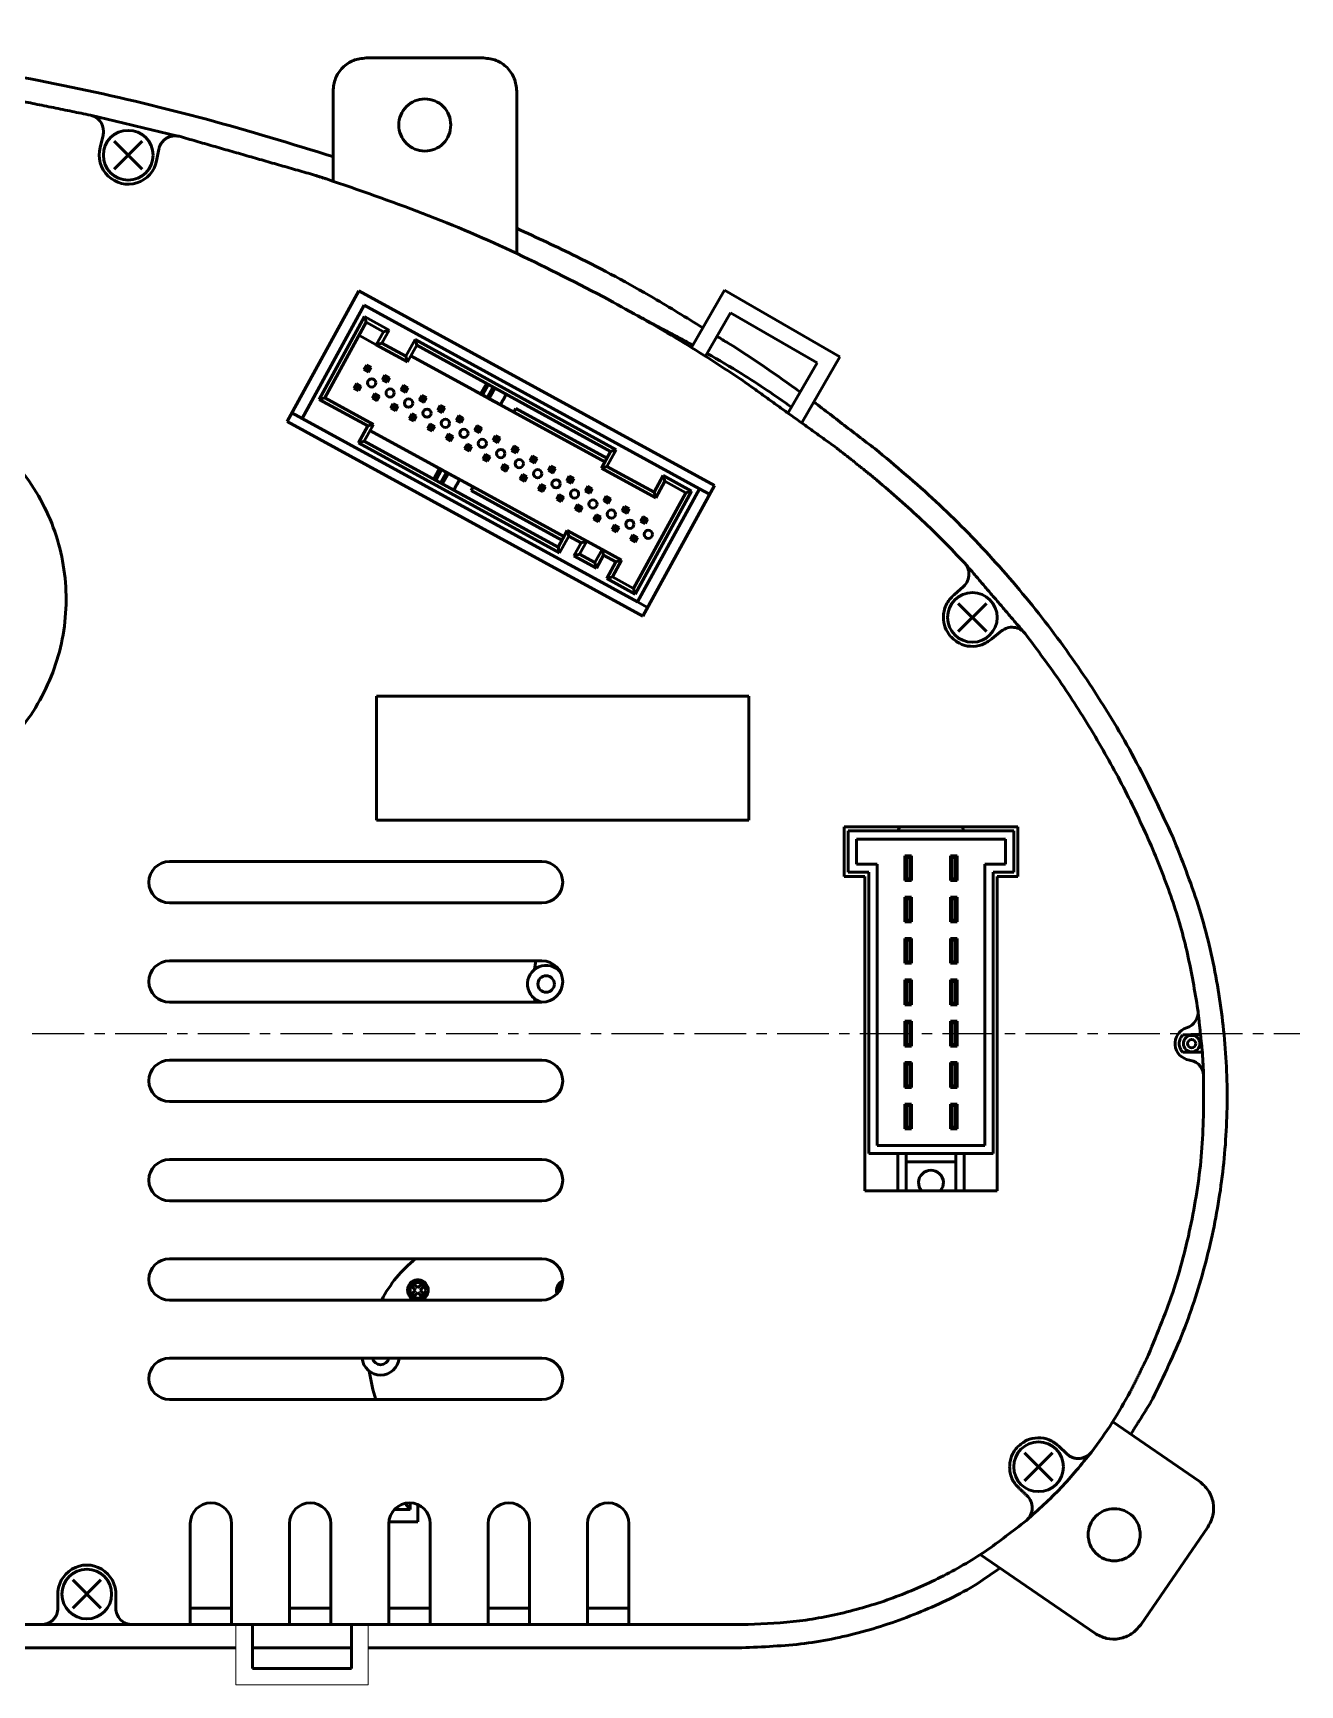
# Model space of a CAD drawing. Extents: x -188 to 653, y 38 to 632.
# Drawn here: x 106.9 to 260, y 174.5 to 374.1 of the extents above; entities that cross this region are included whole.
import ezdxf

# ---------------------------------------------------------------- set-up
doc = ezdxf.new("R2010")
doc.units = 0
doc.header["$LTSCALE"] = 5
doc.linetypes.add('CENTER', pattern=[2, 1.25, -0.25, 0.25, -0.25])
doc.layers.get('0').update_dxf_attribs({"linetype": 'CONTINUOUS'})
doc.layers.add('1轮廓实线层', color=7, linetype='CONTINUOUS')
doc.layers.add('3中心线层', color=1, linetype='CENTER')

msp = doc.modelspace()

# ---------------------------------------------------------------- linework, layer by layer
at = {"color": 7, "linetype": 'Continuous', "lineweight": 15}
for p, q in [((131.441, 181.808), (131.441, 174.52)), ((147.441, 174.52), (147.441, 181.808)), ((131.441, 174.52), (147.441, 174.52))]:
    msp.add_line(p, q, dxfattribs=at)
at = {"layer": '1轮廓实线层', "lineweight": 50}
for p, q in [((161.39, 371.127), (147.19, 371.127)), ((143.19, 356.248), (143.19, 367.127)), ((165.39, 347.5), (165.39, 367.127)), ((115.07, 360.322), (115.41, 361.815)), ((116.743, 357.679), (120.137, 361.074)), ((116.743, 361.074), (120.137, 357.679)), ((122.144, 360.101), (121.876, 358.712)), ((146.292, 342.985), (137.647, 327.197)), ((189.271, 319.452), (146.292, 342.985)), ((190.486, 343.077), (186.487, 336.15)), ((204.43, 335.027), (190.486, 343.077)), ((146.944, 341.26), (139.451, 327.577)), ((141.506, 329.873), (146.981, 339.872)), ((187.467, 319.072), (146.944, 341.26)), ((146.981, 339.872), (149.964, 338.239)), ((146.981, 339.872), (147.18, 339.193)), ((191.219, 340.345), (188.185, 335.091)), ((201.697, 334.295), (191.219, 340.345)), ((147.18, 339.193), (142.185, 330.071)), ((148.42, 336.462), (146.315, 337.614)), ((149.285, 338.04), (147.18, 339.193)), ((148.42, 336.462), (149.285, 338.04)), ((149.964, 338.239), (149.099, 336.66)), ((149.964, 338.239), (149.285, 338.04)), ((149.099, 336.66), (148.42, 336.462)), ((152.192, 334.396), (148.42, 336.462)), ((149.099, 336.66), (151.994, 335.075)), ((151.994, 335.075), (153.098, 337.092)), ((153.297, 336.414), (152.192, 334.396)), ((153.098, 337.092), (177.394, 323.789)), ((153.098, 337.092), (153.297, 336.414)), ((176.716, 323.59), (153.297, 336.414)), ((146.932, 333.463), (147.235, 334.015)), ((146.932, 333.463), (147.156, 333.528)), ((147.485, 333.16), (146.932, 333.463)), ((147.3, 333.791), (147.156, 333.528)), ((147.156, 333.528), (147.419, 333.384)), ((147.3, 333.791), (147.235, 334.015)), ((147.235, 334.015), (147.787, 333.713)), ((147.563, 333.647), (147.3, 333.791)), ((147.419, 333.384), (147.563, 333.647)), ((147.485, 333.16), (147.419, 333.384)), ((147.787, 333.713), (147.485, 333.16)), ((147.563, 333.647), (147.787, 333.713)), ((151.994, 335.075), (152.192, 334.396)), ((152.6, 335.142), (161.018, 330.533)), ((198.245, 328.315), (201.697, 334.295)), ((199.873, 327.135), (204.43, 335.027)), ((145.712, 331.235), (146.015, 331.787)), ((146.08, 331.564), (145.936, 331.3)), ((146.08, 331.564), (146.015, 331.787)), ((146.015, 331.787), (146.568, 331.485)), ((146.344, 331.419), (146.08, 331.564)), ((146.199, 331.156), (146.344, 331.419)), ((146.568, 331.485), (146.265, 330.932)), ((146.344, 331.419), (146.568, 331.485)), ((149.16, 332.243), (149.463, 332.795)), ((149.16, 332.243), (149.384, 332.308)), ((149.713, 331.94), (149.16, 332.243)), ((149.528, 332.572), (149.384, 332.308)), ((149.384, 332.308), (149.647, 332.164)), ((149.528, 332.572), (149.463, 332.795)), ((149.463, 332.795), (150.015, 332.493)), ((149.791, 332.427), (149.528, 332.572)), ((149.647, 332.164), (149.791, 332.427)), ((149.713, 331.94), (149.647, 332.164)), ((150.015, 332.493), (149.713, 331.94)), ((149.791, 332.427), (150.015, 332.493)), ((151.388, 331.023), (151.691, 331.576)), ((151.756, 331.352), (151.691, 331.576)), ((151.691, 331.576), (152.243, 331.273)), ((161.018, 330.533), (161.715, 331.804)), ((161.238, 330.412), (161.935, 331.684)), ((142.185, 330.071), (141.506, 329.873)), ((147.383, 326.655), (141.506, 329.873)), ((142.185, 330.071), (148.062, 326.853)), ((145.712, 331.235), (145.936, 331.3)), ((146.265, 330.932), (145.712, 331.235)), ((145.936, 331.3), (146.199, 331.156)), ((146.265, 330.932), (146.199, 331.156)), ((147.94, 330.015), (148.243, 330.568)), ((147.94, 330.015), (148.164, 330.08)), ((148.493, 329.712), (147.94, 330.015)), ((148.308, 330.344), (148.164, 330.08)), ((148.164, 330.08), (148.427, 329.936)), ((148.308, 330.344), (148.243, 330.568)), ((148.243, 330.568), (148.795, 330.265)), ((148.571, 330.2), (148.308, 330.344)), ((148.427, 329.936), (148.571, 330.2)), ((148.493, 329.712), (148.427, 329.936)), ((148.795, 330.265), (148.493, 329.712)), ((148.571, 330.2), (148.795, 330.265)), ((151.388, 331.023), (151.612, 331.088)), ((151.941, 330.72), (151.388, 331.023)), ((151.756, 331.352), (151.612, 331.088)), ((151.612, 331.088), (151.875, 330.944)), ((152.019, 331.208), (151.756, 331.352)), ((151.875, 330.944), (152.019, 331.208)), ((151.941, 330.72), (151.875, 330.944)), ((152.243, 331.273), (151.941, 330.72)), ((152.019, 331.208), (152.243, 331.273)), ((153.616, 329.803), (153.919, 330.356)), ((153.616, 329.803), (153.84, 329.869)), ((154.169, 329.501), (153.616, 329.803)), ((153.984, 330.132), (153.84, 329.869)), ((153.84, 329.869), (154.103, 329.724)), ((153.984, 330.132), (153.919, 330.356)), ((153.919, 330.356), (154.471, 330.053)), ((154.247, 329.988), (153.984, 330.132)), ((154.103, 329.724), (154.247, 329.988)), ((154.169, 329.501), (154.103, 329.724)), ((154.471, 330.053), (154.169, 329.501)), ((154.247, 329.988), (154.471, 330.053)), ((160.319, 330.916), (163.301, 329.283)), ((165.055, 328.322), (160.319, 330.916)), ((161.018, 330.533), (161.238, 330.412)), ((161.238, 330.412), (161.843, 330.081)), ((161.843, 330.081), (162.539, 331.353)), ((161.843, 330.081), (162.073, 329.955)), ((162.073, 329.955), (162.77, 331.227)), ((162.073, 329.955), (163.422, 329.216)), ((138.223, 328.25), (139.451, 327.577)), ((139.451, 327.577), (179.974, 305.389)), ((150.168, 328.795), (150.471, 329.348)), ((150.168, 328.795), (150.392, 328.861)), ((150.721, 328.493), (150.168, 328.795)), ((150.536, 329.124), (150.392, 328.861)), ((150.392, 328.861), (150.655, 328.717)), ((150.536, 329.124), (150.471, 329.348)), ((150.471, 329.348), (151.023, 329.045)), ((150.799, 328.98), (150.536, 329.124)), ((150.655, 328.717), (150.799, 328.98)), ((150.721, 328.493), (150.655, 328.717)), ((151.023, 329.045), (150.721, 328.493)), ((150.799, 328.98), (151.023, 329.045)), ((152.396, 327.575), (152.699, 328.128)), ((152.396, 327.575), (152.62, 327.641)), ((152.949, 327.273), (152.396, 327.575)), ((152.764, 327.904), (152.62, 327.641)), ((152.62, 327.641), (152.883, 327.497)), ((152.764, 327.904), (152.699, 328.128)), ((152.699, 328.128), (153.251, 327.825)), ((153.027, 327.76), (152.764, 327.904)), ((152.883, 327.497), (153.027, 327.76)), ((152.949, 327.273), (152.883, 327.497)), ((153.251, 327.825), (152.949, 327.273)), ((153.027, 327.76), (153.251, 327.825)), ((155.844, 328.583), (156.146, 329.136)), ((155.844, 328.583), (156.068, 328.649)), ((156.396, 328.281), (155.844, 328.583)), ((156.212, 328.912), (156.068, 328.649)), ((156.068, 328.649), (156.331, 328.505)), ((156.212, 328.912), (156.146, 329.136)), ((156.146, 329.136), (156.699, 328.833)), ((156.475, 328.768), (156.212, 328.912)), ((156.331, 328.505), (156.475, 328.768)), ((156.396, 328.281), (156.331, 328.505)), ((156.699, 328.833), (156.396, 328.281)), ((156.475, 328.768), (156.699, 328.833)), ((158.072, 327.363), (158.374, 327.916)), ((158.072, 327.363), (158.296, 327.429)), ((158.44, 327.692), (158.296, 327.429)), ((158.296, 327.429), (158.559, 327.285)), ((158.44, 327.692), (158.374, 327.916)), ((158.374, 327.916), (158.927, 327.613)), ((158.703, 327.548), (158.44, 327.692)), ((158.559, 327.285), (158.703, 327.548)), ((158.927, 327.613), (158.624, 327.061)), ((158.703, 327.548), (158.927, 327.613)), ((165.055, 328.322), (165.295, 328.761)), ((176.019, 322.319), (165.055, 328.322)), ((165.295, 328.761), (176.259, 322.757)), ((137.647, 327.197), (180.626, 303.664)), ((146.278, 324.637), (147.383, 326.655)), ((148.062, 326.853), (146.957, 324.836)), ((148.062, 326.853), (147.383, 326.655)), ((147.653, 326.108), (156.071, 321.498)), ((154.624, 326.355), (154.926, 326.908)), ((154.624, 326.355), (154.848, 326.421)), ((155.177, 326.053), (154.624, 326.355)), ((154.992, 326.684), (154.848, 326.421)), ((154.848, 326.421), (155.111, 326.277)), ((154.992, 326.684), (154.926, 326.908)), ((154.926, 326.908), (155.479, 326.605)), ((155.255, 326.54), (154.992, 326.684)), ((155.111, 326.277), (155.255, 326.54)), ((155.177, 326.053), (155.111, 326.277)), ((155.479, 326.605), (155.177, 326.053)), ((155.255, 326.54), (155.479, 326.605)), ((156.852, 325.135), (157.154, 325.688)), ((157.22, 325.464), (157.076, 325.201)), ((157.22, 325.464), (157.154, 325.688)), ((157.154, 325.688), (157.707, 325.385)), ((157.483, 325.32), (157.22, 325.464)), ((157.707, 325.385), (157.404, 324.833)), ((157.483, 325.32), (157.707, 325.385)), ((158.624, 327.061), (158.072, 327.363)), ((158.624, 327.061), (158.559, 327.285)), ((160.3, 326.143), (160.602, 326.696)), ((160.3, 326.143), (160.524, 326.209)), ((160.852, 325.841), (160.3, 326.143)), ((160.668, 326.472), (160.524, 326.209)), ((160.524, 326.209), (160.787, 326.065)), ((160.668, 326.472), (160.602, 326.696)), ((160.602, 326.696), (161.155, 326.393)), ((160.931, 326.328), (160.668, 326.472)), ((160.787, 326.065), (160.931, 326.328)), ((160.852, 325.841), (160.787, 326.065)), ((161.155, 326.393), (160.852, 325.841)), ((160.931, 326.328), (161.155, 326.393)), ((162.527, 324.924), (162.83, 325.476)), ((162.896, 325.252), (162.83, 325.476)), ((162.83, 325.476), (163.383, 325.174)), ((146.957, 324.836), (146.278, 324.637)), ((170.575, 311.334), (146.278, 324.637)), ((146.957, 324.836), (170.376, 312.013)), ((156.852, 325.135), (157.076, 325.201)), ((157.404, 324.833), (156.852, 325.135)), ((157.076, 325.201), (157.339, 325.057)), ((157.339, 325.057), (157.483, 325.32)), ((157.404, 324.833), (157.339, 325.057)), ((159.08, 323.916), (159.382, 324.468)), ((159.08, 323.916), (159.304, 323.981)), ((159.632, 323.613), (159.08, 323.916)), ((159.448, 324.244), (159.304, 323.981)), ((159.304, 323.981), (159.567, 323.837)), ((159.448, 324.244), (159.382, 324.468)), ((159.382, 324.468), (159.935, 324.166)), ((159.711, 324.1), (159.448, 324.244)), ((159.567, 323.837), (159.711, 324.1)), ((159.632, 323.613), (159.567, 323.837)), ((159.935, 324.166), (159.632, 323.613)), ((159.711, 324.1), (159.935, 324.166)), ((162.527, 324.924), (162.751, 324.989)), ((163.08, 324.621), (162.527, 324.924)), ((162.896, 325.252), (162.751, 324.989)), ((162.751, 324.989), (163.015, 324.845)), ((163.159, 325.108), (162.896, 325.252)), ((163.015, 324.845), (163.159, 325.108)), ((163.08, 324.621), (163.015, 324.845)), ((163.383, 325.174), (163.08, 324.621)), ((163.159, 325.108), (163.383, 325.174)), ((164.755, 323.704), (165.058, 324.256)), ((164.755, 323.704), (164.979, 323.769)), ((165.308, 323.401), (164.755, 323.704)), ((165.123, 324.032), (164.979, 323.769)), ((164.979, 323.769), (165.242, 323.625)), ((165.123, 324.032), (165.058, 324.256)), ((165.058, 324.256), (165.611, 323.954)), ((165.387, 323.888), (165.123, 324.032)), ((165.242, 323.625), (165.387, 323.888)), ((165.308, 323.401), (165.242, 323.625)), ((165.611, 323.954), (165.308, 323.401)), ((165.387, 323.888), (165.611, 323.954)), ((175.611, 321.573), (176.716, 323.59)), ((177.394, 323.789), (176.29, 321.772)), ((177.394, 323.789), (176.716, 323.59)), ((155.372, 321.881), (158.354, 320.248)), ((160.109, 319.288), (155.372, 321.881)), ((156.071, 321.498), (155.375, 320.226)), ((156.071, 321.498), (156.291, 321.378)), ((161.308, 322.696), (161.61, 323.248)), ((161.308, 322.696), (161.532, 322.761)), ((161.86, 322.393), (161.308, 322.696)), ((161.676, 323.024), (161.532, 322.761)), ((161.532, 322.761), (161.795, 322.617)), ((161.676, 323.024), (161.61, 323.248)), ((161.61, 323.248), (162.163, 322.946)), ((161.939, 322.88), (161.676, 323.024)), ((161.795, 322.617), (161.939, 322.88)), ((161.86, 322.393), (161.795, 322.617)), ((162.163, 322.946), (161.86, 322.393)), ((161.939, 322.88), (162.163, 322.946)), ((163.535, 321.476), (163.838, 322.028)), ((163.535, 321.476), (163.759, 321.541)), ((164.088, 321.173), (163.535, 321.476)), ((163.904, 321.804), (163.759, 321.541)), ((163.759, 321.541), (164.023, 321.397)), ((163.904, 321.804), (163.838, 322.028)), ((163.838, 322.028), (164.391, 321.726)), ((164.167, 321.66), (163.904, 321.804)), ((164.023, 321.397), (164.167, 321.66)), ((164.088, 321.173), (164.023, 321.397)), ((164.391, 321.726), (164.088, 321.173)), ((164.167, 321.66), (164.391, 321.726)), ((166.983, 322.484), (167.286, 323.036)), ((166.983, 322.484), (167.207, 322.549)), ((167.536, 322.181), (166.983, 322.484)), ((167.351, 322.812), (167.207, 322.549)), ((167.207, 322.549), (167.47, 322.405)), ((167.351, 322.812), (167.286, 323.036)), ((167.286, 323.036), (167.838, 322.734)), ((167.614, 322.668), (167.351, 322.812)), ((167.47, 322.405), (167.614, 322.668)), ((167.536, 322.181), (167.47, 322.405)), ((167.838, 322.734), (167.536, 322.181)), ((167.614, 322.668), (167.838, 322.734)), ((169.211, 321.264), (169.514, 321.816)), ((169.579, 321.592), (169.435, 321.329)), ((169.579, 321.592), (169.514, 321.816)), ((169.514, 321.816), (170.066, 321.514)), ((169.842, 321.448), (169.579, 321.592)), ((169.698, 321.185), (169.842, 321.448)), ((170.066, 321.514), (169.764, 320.961)), ((169.842, 321.448), (170.066, 321.514)), ((176.29, 321.772), (175.611, 321.573)), ((182.189, 317.971), (175.611, 321.573)), ((176.29, 321.772), (181.991, 318.65)), ((156.291, 321.378), (155.595, 320.106)), ((156.896, 321.047), (156.2, 319.775)), ((156.291, 321.378), (156.896, 321.047)), ((157.126, 320.921), (156.43, 319.649)), ((156.896, 321.047), (157.126, 320.921)), ((157.126, 320.921), (158.476, 320.182)), ((165.763, 320.256), (166.066, 320.808)), ((165.763, 320.256), (165.987, 320.321)), ((166.316, 319.953), (165.763, 320.256)), ((166.131, 320.584), (165.987, 320.321)), ((165.987, 320.321), (166.25, 320.177)), ((166.131, 320.584), (166.066, 320.808)), ((166.066, 320.808), (166.618, 320.506)), ((166.395, 320.44), (166.131, 320.584)), ((166.25, 320.177), (166.395, 320.44)), ((166.316, 319.953), (166.25, 320.177)), ((166.618, 320.506), (166.316, 319.953)), ((166.395, 320.44), (166.618, 320.506)), ((167.991, 319.036), (168.294, 319.589)), ((168.359, 319.365), (168.294, 319.589)), ((168.294, 319.589), (168.846, 319.286)), ((169.211, 321.264), (169.435, 321.329)), ((169.764, 320.961), (169.211, 321.264)), ((169.435, 321.329), (169.698, 321.185)), ((169.764, 320.961), (169.698, 321.185)), ((171.439, 320.044), (171.742, 320.597)), ((171.439, 320.044), (171.663, 320.109)), ((171.992, 319.741), (171.439, 320.044)), ((171.807, 320.373), (171.663, 320.109)), ((171.663, 320.109), (171.926, 319.965)), ((171.807, 320.373), (171.742, 320.597)), ((171.742, 320.597), (172.294, 320.294)), ((172.07, 320.228), (171.807, 320.373)), ((171.926, 319.965), (172.07, 320.228)), ((171.992, 319.741), (171.926, 319.965)), ((172.294, 320.294), (171.992, 319.741)), ((172.07, 320.228), (172.294, 320.294)), ((180.626, 303.664), (189.271, 319.452)), ((181.991, 318.65), (183.096, 320.667)), ((183.294, 319.988), (182.189, 317.971)), ((183.096, 320.667), (186.516, 318.794)), ((183.096, 320.667), (183.294, 319.988)), ((185.838, 318.596), (183.294, 319.988)), ((160.109, 319.288), (159.868, 318.849)), ((170.832, 312.846), (159.868, 318.849)), ((160.109, 319.288), (171.072, 313.284)), ((167.991, 319.036), (168.215, 319.101)), ((168.544, 318.733), (167.991, 319.036)), ((168.359, 319.365), (168.215, 319.101)), ((168.215, 319.101), (168.478, 318.957)), ((168.622, 319.22), (168.359, 319.365)), ((168.478, 318.957), (168.622, 319.22)), ((168.544, 318.733), (168.478, 318.957)), ((168.846, 319.286), (168.544, 318.733)), ((168.622, 319.22), (168.846, 319.286)), ((170.219, 317.816), (170.522, 318.369)), ((170.219, 317.816), (170.443, 317.882)), ((170.772, 317.513), (170.219, 317.816)), ((170.587, 318.145), (170.443, 317.882)), ((170.443, 317.882), (170.706, 317.737)), ((170.587, 318.145), (170.522, 318.369)), ((170.522, 318.369), (171.074, 318.066)), ((170.85, 318.001), (170.587, 318.145)), ((170.706, 317.737), (170.85, 318.001)), ((170.772, 317.513), (170.706, 317.737)), ((171.074, 318.066), (170.772, 317.513)), ((170.85, 318.001), (171.074, 318.066)), ((173.667, 318.824), (173.969, 319.377)), ((173.667, 318.824), (173.891, 318.89)), ((174.219, 318.521), (173.667, 318.824)), ((174.035, 319.153), (173.891, 318.89)), ((173.891, 318.89), (174.154, 318.745)), ((174.035, 319.153), (173.969, 319.377)), ((173.969, 319.377), (174.522, 319.074)), ((174.298, 319.009), (174.035, 319.153)), ((174.154, 318.745), (174.298, 319.009)), ((174.219, 318.521), (174.154, 318.745)), ((174.522, 319.074), (174.219, 318.521)), ((174.298, 319.009), (174.522, 319.074)), ((175.895, 317.604), (176.197, 318.157)), ((175.895, 317.604), (176.119, 317.67)), ((176.447, 317.302), (175.895, 317.604)), ((176.263, 317.933), (176.119, 317.67)), ((176.119, 317.67), (176.382, 317.526)), ((176.263, 317.933), (176.197, 318.157)), ((176.197, 318.157), (176.75, 317.854)), ((176.526, 317.789), (176.263, 317.933)), ((176.382, 317.526), (176.526, 317.789)), ((176.447, 317.302), (176.382, 317.526)), ((176.75, 317.854), (176.447, 317.302)), ((176.526, 317.789), (176.75, 317.854)), ((179.498, 307.018), (185.838, 318.596)), ((186.516, 318.794), (179.697, 306.339)), ((179.974, 305.389), (187.467, 319.072)), ((181.991, 318.65), (182.189, 317.971)), ((186.516, 318.794), (185.838, 318.596)), ((188.695, 318.399), (187.467, 319.072)), ((172.447, 316.596), (172.75, 317.149)), ((172.447, 316.596), (172.671, 316.662)), ((173, 316.294), (172.447, 316.596)), ((172.815, 316.925), (172.671, 316.662)), ((172.671, 316.662), (172.934, 316.518)), ((172.815, 316.925), (172.75, 317.149)), ((172.75, 317.149), (173.302, 316.846)), ((173.078, 316.781), (172.815, 316.925)), ((172.934, 316.518), (173.078, 316.781)), ((173, 316.294), (172.934, 316.518)), ((173.302, 316.846), (173, 316.294)), ((173.078, 316.781), (173.302, 316.846)), ((174.675, 315.376), (174.977, 315.929)), ((174.675, 315.376), (174.899, 315.442)), ((175.043, 315.705), (174.899, 315.442)), ((174.899, 315.442), (175.162, 315.298)), ((175.043, 315.705), (174.977, 315.929)), ((174.977, 315.929), (175.53, 315.626)), ((175.306, 315.561), (175.043, 315.705)), ((175.162, 315.298), (175.306, 315.561)), ((175.53, 315.626), (175.227, 315.074)), ((175.306, 315.561), (175.53, 315.626)), ((178.123, 316.384), (178.425, 316.937)), ((178.123, 316.384), (178.347, 316.45)), ((178.675, 316.082), (178.123, 316.384)), ((178.491, 316.713), (178.347, 316.45)), ((178.347, 316.45), (178.61, 316.306)), ((178.491, 316.713), (178.425, 316.937)), ((178.425, 316.937), (178.978, 316.634)), ((178.754, 316.569), (178.491, 316.713)), ((178.61, 316.306), (178.754, 316.569)), ((178.675, 316.082), (178.61, 316.306)), ((178.978, 316.634), (178.675, 316.082)), ((178.754, 316.569), (178.978, 316.634)), ((180.351, 315.164), (180.653, 315.717)), ((180.719, 315.493), (180.574, 315.23)), ((180.719, 315.493), (180.653, 315.717)), ((180.653, 315.717), (181.206, 315.414)), ((180.982, 315.349), (180.719, 315.493)), ((181.206, 315.414), (180.903, 314.862)), ((180.982, 315.349), (181.206, 315.414)), ((170.376, 312.013), (171.481, 314.03)), ((171.481, 314.03), (171.679, 313.351)), ((171.481, 314.03), (173.849, 312.733)), ((175.227, 315.074), (174.675, 315.376)), ((175.227, 315.074), (175.162, 315.298)), ((176.903, 314.156), (177.205, 314.709)), ((176.903, 314.156), (177.127, 314.222)), ((177.455, 313.854), (176.903, 314.156)), ((177.271, 314.485), (177.127, 314.222)), ((177.127, 314.222), (177.39, 314.078)), ((177.271, 314.485), (177.205, 314.709)), ((177.205, 314.709), (177.758, 314.406)), ((177.534, 314.341), (177.271, 314.485)), ((177.39, 314.078), (177.534, 314.341)), ((177.455, 313.854), (177.39, 314.078)), ((177.758, 314.406), (177.455, 313.854)), ((177.534, 314.341), (177.758, 314.406)), ((179.131, 312.936), (179.433, 313.489)), ((179.499, 313.265), (179.433, 313.489)), ((179.433, 313.489), (179.986, 313.186)), ((180.351, 315.164), (180.574, 315.23)), ((180.903, 314.862), (180.351, 315.164)), ((180.574, 315.23), (180.838, 315.086)), ((180.838, 315.086), (180.982, 315.349)), ((180.903, 314.862), (180.838, 315.086)), ((170.376, 312.013), (170.575, 311.334)), ((171.679, 313.351), (170.575, 311.334)), ((173.17, 312.535), (171.679, 313.351)), ((172.306, 310.956), (173.17, 312.535)), ((173.849, 312.733), (172.984, 311.154)), ((173.849, 312.733), (173.17, 312.535)), ((175.691, 311.725), (173.849, 312.733)), ((174.826, 310.146), (175.691, 311.725)), ((175.691, 311.725), (178.059, 310.428)), ((175.691, 311.725), (175.889, 311.046)), ((179.131, 312.936), (179.355, 313.002)), ((179.683, 312.634), (179.131, 312.936)), ((179.499, 313.265), (179.355, 313.002)), ((179.355, 313.002), (179.618, 312.858)), ((179.762, 313.121), (179.499, 313.265)), ((179.618, 312.858), (179.762, 313.121)), ((179.683, 312.634), (179.618, 312.858)), ((179.986, 313.186), (179.683, 312.634)), ((179.762, 313.121), (179.986, 313.186)), ((172.984, 311.154), (172.306, 310.956)), ((175.025, 309.467), (172.306, 310.956)), ((172.984, 311.154), (174.826, 310.146)), ((174.826, 310.146), (175.025, 309.467)), ((175.889, 311.046), (175.025, 309.467)), ((177.38, 310.229), (175.889, 311.046)), ((176.276, 308.212), (177.38, 310.229)), ((178.059, 310.428), (176.954, 308.41)), ((178.059, 310.428), (177.38, 310.229)), ((176.954, 308.41), (176.276, 308.212)), ((179.697, 306.339), (176.276, 308.212)), ((176.954, 308.41), (179.498, 307.018)), ((179.697, 306.339), (179.498, 307.018)), ((218.242, 306.246), (219.373, 307.265)), ((179.974, 305.389), (181.202, 304.716)), ((218.743, 301.826), (222.137, 305.22)), ((218.743, 305.22), (222.137, 301.826)), ((223.972, 301.889), (222.79, 300.929)), ((193.44, 294.02), (148.44, 294.02)), ((148.44, 294.02), (148.44, 279.02)), ((193.44, 279.02), (193.44, 294.02)), ((148.44, 279.02), (193.44, 279.02)), ((225.94, 278.223), (204.94, 278.223)), ((204.94, 278.223), (204.94, 272.223)), ((205.44, 277.723), (205.44, 272.723)), ((225.44, 277.723), (205.44, 277.723)), ((211.44, 277.723), (211.69, 278.223)), ((219.19, 278.223), (219.44, 277.723)), ((225.44, 272.723), (225.44, 277.723)), ((225.94, 272.223), (225.94, 278.223)), ((224.44, 276.723), (206.44, 276.723)), ((206.44, 276.723), (206.44, 273.723)), ((224.44, 273.723), (224.44, 276.723)), ((168.44, 274.02), (123.44, 274.02)), ((206.44, 273.723), (208.94, 273.723)), ((208.94, 273.723), (208.94, 239.723)), ((212.29, 274.723), (212.49, 274.523)), ((212.29, 274.723), (213.09, 274.723)), ((212.29, 271.723), (212.29, 274.723)), ((212.49, 274.523), (212.49, 271.923)), ((212.89, 274.523), (212.49, 274.523)), ((212.89, 274.523), (213.09, 274.723)), ((212.89, 271.923), (212.89, 274.523)), ((213.09, 274.723), (213.09, 271.723)), ((217.79, 271.723), (217.79, 274.723)), ((217.79, 274.723), (217.99, 274.523)), ((217.79, 274.723), (218.59, 274.723)), ((217.99, 274.523), (217.99, 271.923)), ((218.39, 274.523), (217.99, 274.523)), ((218.39, 274.523), (218.59, 274.723)), ((218.39, 271.923), (218.39, 274.523)), ((218.59, 274.723), (218.59, 271.723)), ((221.94, 239.723), (221.94, 273.723)), ((221.94, 273.723), (224.44, 273.723)), ((204.94, 272.223), (207.44, 272.223)), ((205.44, 272.723), (207.94, 272.723)), ((207.44, 272.223), (207.44, 234.223)), ((207.94, 272.723), (207.94, 238.723)), ((212.29, 271.723), (212.49, 271.923)), ((213.09, 271.723), (212.29, 271.723)), ((212.49, 271.923), (212.89, 271.923)), ((212.89, 271.923), (213.09, 271.723)), ((217.79, 271.723), (217.99, 271.923)), ((218.59, 271.723), (217.79, 271.723)), ((217.99, 271.923), (218.39, 271.923)), ((218.39, 271.923), (218.59, 271.723)), ((222.94, 272.723), (225.44, 272.723)), ((222.94, 238.723), (222.94, 272.723)), ((223.44, 234.223), (223.44, 272.223)), ((223.44, 272.223), (225.94, 272.223)), ((212.29, 269.723), (212.49, 269.523)), ((212.29, 269.723), (213.09, 269.723)), ((212.29, 266.723), (212.29, 269.723)), ((212.89, 269.523), (212.49, 269.523)), ((212.49, 269.523), (212.49, 266.923)), ((212.89, 269.523), (213.09, 269.723)), ((212.89, 266.923), (212.89, 269.523)), ((213.09, 269.723), (213.09, 266.723)), ((217.79, 269.723), (217.99, 269.523)), ((217.79, 269.723), (218.59, 269.723)), ((217.79, 266.723), (217.79, 269.723)), ((218.39, 269.523), (217.99, 269.523)), ((217.99, 269.523), (217.99, 266.923)), ((218.39, 269.523), (218.59, 269.723)), ((218.39, 266.923), (218.39, 269.523)), ((218.59, 269.723), (218.59, 266.723)), ((123.44, 269.02), (168.44, 269.02)), ((212.29, 266.723), (212.49, 266.923)), ((213.09, 266.723), (212.29, 266.723)), ((212.49, 266.923), (212.89, 266.923)), ((212.89, 266.923), (213.09, 266.723)), ((217.79, 266.723), (217.99, 266.923)), ((218.59, 266.723), (217.79, 266.723)), ((217.99, 266.923), (218.39, 266.923)), ((218.39, 266.923), (218.59, 266.723)), ((212.29, 264.723), (212.49, 264.523)), ((212.29, 264.723), (213.09, 264.723)), ((212.29, 261.723), (212.29, 264.723)), ((212.49, 264.523), (212.49, 261.923)), ((212.89, 264.523), (212.49, 264.523)), ((212.89, 264.523), (213.09, 264.723)), ((212.89, 261.923), (212.89, 264.523)), ((213.09, 264.723), (213.09, 261.723)), ((217.79, 261.723), (217.79, 264.723)), ((217.79, 264.723), (217.99, 264.523)), ((217.79, 264.723), (218.59, 264.723)), ((217.99, 264.523), (217.99, 261.923)), ((218.39, 264.523), (217.99, 264.523)), ((218.39, 264.523), (218.59, 264.723)), ((218.39, 261.923), (218.39, 264.523)), ((218.59, 264.723), (218.59, 261.723)), ((168.44, 262.02), (123.44, 262.02)), ((167.544, 260.987), (167.703, 262.02)), ((212.29, 261.723), (212.49, 261.923)), ((213.09, 261.723), (212.29, 261.723)), ((212.49, 261.923), (212.89, 261.923)), ((212.89, 261.923), (213.09, 261.723)), ((217.79, 261.723), (217.99, 261.923)), ((218.59, 261.723), (217.79, 261.723)), ((217.99, 261.923), (218.39, 261.923)), ((218.39, 261.923), (218.59, 261.723)), ((212.29, 259.723), (212.49, 259.523)), ((212.29, 259.723), (213.09, 259.723)), ((212.29, 256.723), (212.29, 259.723)), ((212.89, 259.523), (212.49, 259.523)), ((212.49, 259.523), (212.49, 256.923)), ((212.89, 259.523), (213.09, 259.723)), ((212.89, 256.923), (212.89, 259.523)), ((213.09, 259.723), (213.09, 256.723)), ((217.79, 256.723), (217.79, 259.723)), ((217.79, 259.723), (217.99, 259.523)), ((217.79, 259.723), (218.59, 259.723)), ((217.99, 259.523), (217.99, 256.923)), ((218.39, 259.523), (217.99, 259.523)), ((218.39, 259.523), (218.59, 259.723)), ((218.39, 256.923), (218.39, 259.523)), ((218.59, 259.723), (218.59, 256.723)), ((123.44, 257.02), (168.44, 257.02)), ((167.603, 257.02), (167.544, 257.458)), ((212.29, 256.723), (212.49, 256.923)), ((213.09, 256.723), (212.29, 256.723)), ((212.49, 256.923), (212.89, 256.923)), ((212.89, 256.923), (213.09, 256.723)), ((217.79, 256.723), (217.99, 256.923)), ((218.59, 256.723), (217.79, 256.723)), ((217.99, 256.923), (218.39, 256.923)), ((218.39, 256.923), (218.59, 256.723)), ((212.29, 254.723), (212.49, 254.523)), ((212.29, 254.723), (213.09, 254.723)), ((212.29, 251.723), (212.29, 254.723)), ((212.49, 254.523), (212.49, 251.923)), ((212.89, 254.523), (212.49, 254.523)), ((212.89, 254.523), (213.09, 254.723)), ((212.89, 251.923), (212.89, 254.523)), ((213.09, 254.723), (213.09, 251.723)), ((217.79, 254.723), (217.99, 254.523)), ((217.79, 254.723), (218.59, 254.723)), ((217.79, 251.723), (217.79, 254.723)), ((218.39, 254.523), (217.99, 254.523)), ((217.99, 254.523), (217.99, 251.923)), ((218.39, 254.523), (218.59, 254.723)), ((218.39, 251.923), (218.39, 254.523)), ((218.59, 254.723), (218.59, 251.723)), ((212.29, 251.723), (212.49, 251.923)), ((213.09, 251.723), (212.29, 251.723)), ((212.49, 251.923), (212.89, 251.923)), ((212.89, 251.923), (213.09, 251.723)), ((217.79, 251.723), (217.99, 251.923)), ((218.59, 251.723), (217.79, 251.723)), ((217.99, 251.923), (218.39, 251.923)), ((218.39, 251.923), (218.59, 251.723)), ((248.016, 253.071), (245.869, 253.071)), ((246.94, 253.071), (248.016, 253.071)), ((168.44, 250.02), (123.44, 250.02)), ((212.29, 246.723), (212.29, 249.723)), ((212.29, 249.723), (212.49, 249.523)), ((212.29, 249.723), (213.09, 249.723)), ((212.89, 249.523), (213.09, 249.723)), ((213.09, 249.723), (213.09, 246.723)), ((217.79, 246.723), (217.79, 249.723)), ((217.79, 249.723), (217.99, 249.523)), ((217.79, 249.723), (218.59, 249.723)), ((218.39, 249.523), (218.59, 249.723)), ((218.59, 249.723), (218.59, 246.723)), ((248.238, 250.971), (245.869, 250.971)), ((246.94, 250.971), (246.44, 250.971)), ((212.49, 249.523), (212.49, 246.923)), ((212.89, 249.523), (212.49, 249.523)), ((212.89, 246.923), (212.89, 249.523)), ((217.99, 249.523), (217.99, 246.923)), ((218.39, 249.523), (217.99, 249.523)), ((218.39, 246.923), (218.39, 249.523)), ((212.29, 246.723), (212.49, 246.923)), ((213.09, 246.723), (212.29, 246.723)), ((212.49, 246.923), (212.89, 246.923)), ((212.89, 246.923), (213.09, 246.723)), ((217.79, 246.723), (217.99, 246.923)), ((218.59, 246.723), (217.79, 246.723)), ((217.99, 246.923), (218.39, 246.923)), ((218.39, 246.923), (218.59, 246.723)), ((123.44, 245.02), (168.44, 245.02)), ((212.29, 241.723), (212.29, 244.723)), ((212.29, 244.723), (212.49, 244.523)), ((212.29, 244.723), (213.09, 244.723)), ((212.49, 244.523), (212.49, 241.923)), ((212.89, 244.523), (212.49, 244.523)), ((212.89, 244.523), (213.09, 244.723)), ((212.89, 241.923), (212.89, 244.523)), ((213.09, 244.723), (213.09, 241.723)), ((217.79, 241.723), (217.79, 244.723)), ((217.79, 244.723), (217.99, 244.523)), ((217.79, 244.723), (218.59, 244.723)), ((217.99, 244.523), (217.99, 241.923)), ((218.39, 244.523), (217.99, 244.523)), ((218.39, 244.523), (218.59, 244.723)), ((218.39, 241.923), (218.39, 244.523)), ((218.59, 244.723), (218.59, 241.723)), ((212.29, 241.723), (212.49, 241.923)), ((213.09, 241.723), (212.29, 241.723)), ((212.49, 241.923), (212.89, 241.923)), ((212.89, 241.923), (213.09, 241.723)), ((217.79, 241.723), (217.99, 241.923)), ((218.59, 241.723), (217.79, 241.723)), ((217.99, 241.923), (218.39, 241.923)), ((218.39, 241.923), (218.59, 241.723)), ((208.94, 239.723), (221.94, 239.723)), ((168.44, 238.02), (123.44, 238.02)), ((207.94, 238.723), (212.44, 238.723)), ((211.44, 234.223), (211.44, 238.723)), ((212.44, 238.723), (218.44, 238.723)), ((212.44, 237.723), (212.44, 238.723)), ((212.44, 237.723), (218.44, 237.723)), ((212.44, 237.723), (212.44, 234.223)), ((218.44, 238.723), (222.94, 238.723)), ((218.44, 237.723), (218.44, 238.723)), ((218.44, 234.223), (218.44, 237.723)), ((219.44, 238.723), (219.44, 234.223)), ((207.44, 234.223), (223.44, 234.223)), ((123.44, 233.02), (168.44, 233.02)), ((168.44, 226.02), (123.44, 226.02)), ((153.052, 222.894), (152.769, 222.611)), ((152.769, 222.611), (153.158, 222.223)), ((153.158, 222.223), (152.769, 221.834)), ((152.769, 221.834), (153.052, 221.551)), ((153.441, 222.505), (153.052, 222.894)), ((153.052, 221.551), (153.441, 221.94)), ((153.829, 222.894), (153.441, 222.505)), ((153.441, 221.94), (153.829, 221.551)), ((153.723, 222.223), (154.112, 222.611)), ((154.112, 221.834), (153.723, 222.223)), ((154.112, 222.611), (153.829, 222.894)), ((153.829, 221.551), (154.112, 221.834)), ((170.77, 222.612), (170.769, 222.611)), ((170.769, 222.611), (170.769, 222.611)), ((123.44, 221.02), (168.44, 221.02)), ((168.44, 214.02), (123.44, 214.02)), ((123.44, 209.02), (168.44, 209.02)), ((247.858, 199.143), (237.399, 206.331)), ((226.743, 199.183), (230.138, 202.577)), ((226.743, 202.577), (230.138, 199.183)), ((230.879, 203.39), (231.849, 202.448)), ((152.52, 195.718), (150.605, 195.718)), ((150.605, 195.718), (152.52, 195.718)), ((151.91, 196.463), (152.52, 195.718)), ((152.52, 195.718), (151.91, 196.463)), ((152.52, 196.519), (152.52, 195.718)), ((152.52, 196.519), (152.52, 195.718)), ((153.44, 194.221), (153.44, 196.312)), ((125.94, 194.02), (125.941, 183.808)), ((130.941, 183.808), (130.94, 194.02)), ((137.94, 194.02), (137.941, 183.808)), ((142.941, 183.808), (142.94, 194.02)), ((149.94, 194.02), (149.941, 183.808)), ((149.949, 194.221), (153.44, 194.221)), ((154.941, 183.808), (154.94, 194.02)), ((161.94, 194.02), (161.941, 183.808)), ((166.941, 183.808), (166.94, 194.02)), ((173.94, 194.02), (173.941, 183.808)), ((178.941, 183.808), (178.94, 194.02)), ((240.79, 181.796), (248.889, 193.581)), ((221.385, 190.278), (235.228, 180.765)), ((111.743, 183.811), (115.138, 187.205)), ((111.743, 187.205), (115.138, 183.811)), ((109.944, 183.808), (109.944, 185.346)), ((116.937, 185.346), (116.937, 183.808)), ((130.941, 183.808), (125.941, 183.808)), ((133.441, 181.808), (133.441, 176.52)), ((145.441, 176.52), (145.441, 181.808)), ((133.441, 176.52), (145.441, 176.52))]:
    msp.add_line(p, q, dxfattribs=at)
at = {"layer": '1轮廓实线层', "lineweight": 50, "flags": 128}
msp.add_lwpolyline([(148.372, 209.02), (147.987, 210.209), (147.545, 212.458)], dxfattribs=at)
at = {"layer": '1轮廓实线层', "lineweight": 50}
for centre, radius in [((118.44, 359.377), 3), ((147.864, 331.864), 0.5), ((150.092, 330.644), 0.5), ((152.32, 329.424), 0.5), ((154.548, 328.204), 0.5), ((156.775, 326.984), 0.5), ((159.003, 325.764), 0.5), ((161.231, 324.545), 0.5), ((163.459, 323.325), 0.5), ((165.687, 322.105), 0.5), ((167.915, 320.885), 0.5), ((170.143, 319.665), 0.5), ((172.371, 318.445), 0.5), ((174.598, 317.225), 0.5), ((176.826, 316.005), 0.5), ((179.054, 314.785), 0.5), ((181.282, 313.565), 0.5), ((220.44, 303.523), 3), ((168.94, 259.223), 1), ((246.94, 252.021), 1), ((246.94, 252.021), 0.5), ((153.441, 222.223), 0.95), ((228.44, 200.88), 3), ((113.441, 185.508), 3)]:
    msp.add_circle(centre, radius, dxfattribs=at)
for centre, radius, start, end in [((113.46, 362.26), 2, 0.00031, 77.64534), ((113.46, 362.26), 2, 347.16135, 0.00031), ((118.44, 359.377), 3.5, 164.32542, 349.05643), ((218.035, 308.751), 2, 0.00031, 43.2171), ((218.035, 308.751), 2, 312.0099, 0.00031), ((123.44, 271.52), 2.5, 90.00031, 270.00031), ((168.44, 271.52), 2.5, 270.00031, 90.00031), ((123.44, 259.52), 2.5, 90.00031, 270.00031), ((168.44, 259.52), 2.5, 270.00031, 90.00031), ((168.94, 259.223), 2.25, 40.33627, 258.16661), ((245.715, 255.828), 2, 287.84166, 7.98022), ((246.94, 252.021), 2, 107.84166, 262.0893), ((123.44, 247.52), 2.5, 90.00031, 270.00031), ((168.44, 247.52), 2.5, 270.00031, 90.00031), ((123.44, 235.52), 2.5, 90.00031, 270.00031), ((168.44, 235.52), 2.5, 270.00031, 90.00031), ((215.44, 235.223), 1.5, 318.18999, 221.81062), ((123.44, 223.52), 2.5, 90.00031, 270.00031), ((162.441, 214.223), 15, 128.14005, 153.05283), ((168.44, 223.52), 2.5, 270.00031, 90.00031), ((153.441, 222.223), 1.25, 0, 254.14538), ((153.441, 222.223), 1.25, 285.85523, 0), ((171.441, 222.223), 1.25, 113.82542, 199.3958), ((171.441, 222.223), 0.95, 125.85952, 187.3617), ((123.44, 211.52), 2.5, 90.00031, 270.00031), ((148.941, 214.223), 2.25, 185.16314, 354.83747), ((148.941, 214.223), 1, 191.68173, 348.31888), ((168.44, 211.52), 2.5, 270.00031, 90.00031), ((128.44, 194.02), 2.5, 0.00031, 180.00031), ((140.44, 194.02), 2.5, 0.00031, 180.00031), ((152.44, 194.02), 2.5, 0.00031, 180.00031), ((164.44, 194.02), 2.5, 0.00031, 180.00031), ((176.44, 194.02), 2.5, 0.00031, 180.00031), ((225.673, 195.938), 2, 310.23884, 46.94444), ((113.441, 185.508), 3.5, 357.34663, 182.65593), ((118.937, 183.808), 2, 180.00031, 270.00149)]:
    msp.add_arc(centre, radius, start, end, dxfattribs=at)
for points, knots in [([(143.275, 359.185), (138.168, 360.748), (128.044, 363.846), (112.521, 367.54), (96.887, 370.445), (81.018, 372.563), (64.986, 373.808), (48.764, 374.287), (32.506, 373.845), (16.365, 372.62), (0.334, 370.501), (-15.464, 367.581), (-31.099, 363.865), (-41.273, 360.752), (-46.396, 359.184)], [0, 0, 0, 0, 0.0838072, 0.1661367, 0.2489902, 0.3312671, 0.4143816, 0.4983057, 0.5822928, 0.665941, 0.7492461, 0.8330356, 0.9159389, 1, 1, 1, 1]), ([(176.478, 341.935), (172.816, 343.83), (165.49, 347.62), (154.104, 352.488), (146.305, 355.166), (142.408, 356.504)], [0, 0, 0, 0, 0.3333887, 0.6668379, 1, 1, 1, 1]), ([(187.861, 338.529), (185.887, 339.746), (180.928, 342.803), (173.435, 346.82), (167.814, 349.422), (165.39, 350.544)], [0, 0, 0, 0, 0.2732025, 0.6866329, 1, 1, 1, 1]), ([(192.4, 332.359), (189.809, 334.042), (184.626, 337.409), (179.223, 340.411), (176.52, 341.913)], [0, 0, 0, 0, 0.4997485, 1, 1, 1, 1]), ([(199.654, 330.755), (196.787, 332.793), (193.491, 335.138), (190.025, 337.221), (189.572, 337.493)], [0, 0, 0, 0, 0.8693843, 1, 1, 1, 1]), ([(188.375, 335.419), (189.786, 334.612), (193.298, 332.603), (196.617, 330.307), (198.602, 328.934)], [0, 0, 0, 0, 0.4019652, 1, 1, 1, 1]), ([(85.854, 280.721), (87.127, 280.774), (89.673, 280.879), (93.535, 281.795), (97.328, 283.335), (100.929, 285.561), (104.096, 288.369), (106.757, 291.659), (108.815, 295.356), (110.238, 299.341), (110.957, 303.512), (110.98, 307.745), (110.277, 311.918), (108.898, 315.918), (106.854, 319.624), (104.229, 322.944), (101.073, 325.763), (97.496, 328.028), (93.586, 329.635), (89.69, 330.567), (87.112, 330.673), (85.94, 330.721)], [0, 0, 0, 0, 0.0485691, 0.0971384, 0.1507572, 0.2043759, 0.2580257, 0.3116756, 0.3652843, 0.4188931, 0.4725529, 0.5262125, 0.5798253, 0.6334383, 0.6870822, 0.7407257, 0.7943623, 0.8479992, 0.9016209, 0.9552423, 1, 1, 1, 1]), ([(244.648, 277.005), (243.246, 280.016), (240.448, 286.025), (235.371, 294.536), (229.697, 302.624), (223.402, 310.184), (216.59, 317.233), (211.621, 321.437), (209.136, 323.539)], [0, 0, 0, 0, 0.1671477, 0.33357172, 0.50074339, 0.66803458, 0.8340523, 1, 1, 1, 1]), ([(219.492, 310.121), (217.803, 311.865), (214.423, 315.357), (210.738, 318.526), (208.894, 320.112)], [0, 0, 0, 0, 0.4995935, 1, 1, 1, 1]), ([(235.251, 289.202), (233.94, 291.328), (231.319, 295.579), (228.314, 299.569), (226.811, 301.564)], [0, 0, 0, 0, 0.499981, 1, 1, 1, 1]), ([(242.09, 275.886), (241.064, 278.139), (239.007, 282.653), (236.54, 286.956), (235.305, 289.112)], [0, 0, 0, 0, 0.4991818, 1, 1, 1, 1]), ([(241.984, 208.649), (243.293, 211.306), (245.903, 216.602), (248.651, 225.053), (250.491, 233.732), (251.332, 242.581), (251.174, 251.446), (250, 260.214), (247.922, 268.818), (245.74, 274.275), (244.648, 277.005)], [0, 0, 0, 0, 0.1251302, 0.2494733, 0.3746093, 0.4996672, 0.6244606, 0.7490251, 0.8744233, 1, 1, 1, 1]), ([(247.695, 256.106), (247.316, 258.363), (246.555, 262.885), (244.676, 269.515), (242.951, 273.765), (242.09, 275.886)], [0, 0, 0, 0, 0.3328703, 0.6670032, 1, 1, 1, 1]), ([(241.717, 214.408), (242.817, 217.07), (245.021, 222.406), (247.129, 230.829), (248.4, 239.436), (248.392, 245.229), (248.388, 248.127)], [0, 0, 0, 0, 0.24898955, 0.49917383, 0.74943831, 1, 1, 1, 1]), ([(234.83, 202.666), (235.689, 203.836), (237.402, 206.171), (238.816, 208.697), (239.522, 209.958)], [0, 0, 0, 0, 0.5011093, 1, 1, 1, 1]), ([(226.965, 194.411), (228.39, 195.684), (231.233, 198.225), (233.633, 201.188), (234.83, 202.666)], [0, 0, 0, 0, 0.5010774, 1, 1, 1, 1]), ([(192.558, 181.808), (194.639, 181.877), (198.793, 182.014), (204.94, 183.148), (210.924, 184.938), (216.646, 187.437), (222.074, 190.543), (225.332, 193.12), (226.965, 194.411)], [0, 0, 0, 0, 0.1669293, 0.333071, 0.4998656, 0.6670998, 0.8331467, 1, 1, 1, 1]), ([(192.582, 179.02), (195.119, 179.121), (200.167, 179.321), (207.607, 180.899), (214.723, 183.438), (220.163, 186.056), (222.985, 188.088), (223.76, 188.646)], [0, 0, 0, 0, 0.229631, 0.4569123, 0.6852289, 0.9135461, 1, 1, 1, 1]), ([(107.944, 181.808), (108.196, 181.834), (108.584, 181.876), (109.05, 182.126), (109.37, 182.384), (109.628, 182.705), (109.877, 183.17), (109.918, 183.556), (109.944, 183.808)], [0, 0, 0, 0, 0.2398228, 0.3688338, 0.5005102, 0.6321119, 0.7609083, 1, 1, 1, 1]), ([(125.941, 181.808), (125.941, 181.837), (125.941, 181.895), (125.941, 182.276), (125.941, 182.677), (125.941, 183.147), (125.941, 183.544), (125.941, 183.808)], [0, 0, 0, 0, 0.246795, 0.4923793, 0.620769, 0.7488902, 1, 1, 1, 1]), ([(130.941, 183.808), (130.941, 183.546), (130.941, 183.022), (130.941, 182.361), (130.941, 181.898), (130.941, 181.838), (130.941, 181.808)], [0, 0, 0, 0, 0.2501918, 0.499758, 0.74991, 1, 1, 1, 1]), ([(137.941, 181.808), (137.941, 181.835), (137.941, 181.876), (137.941, 182.125), (137.941, 182.384), (137.941, 182.702), (137.941, 183.168), (137.941, 183.556), (137.941, 183.808)], [0, 0, 0, 0, 0.2394408, 0.3696325, 0.4999953, 0.6301884, 0.7605526, 1, 1, 1, 1]), ([(142.941, 183.808), (142.941, 183.546), (142.941, 183.022), (142.941, 182.361), (142.941, 181.898), (142.941, 181.838), (142.941, 181.808)], [0, 0, 0, 0, 0.2501918, 0.499758, 0.74991, 1, 1, 1, 1]), ([(149.941, 181.808), (149.941, 181.837), (149.941, 181.895), (149.941, 182.277), (149.941, 182.678), (149.941, 183.147), (149.941, 183.545), (149.941, 183.808)], [0, 0, 0, 0, 0.2467958, 0.4923779, 0.6207678, 0.7488892, 1, 1, 1, 1]), ([(149.941, 183.808), (150.874, 183.808), (152.541, 183.808), (154.207, 183.808), (154.941, 183.808)], [0, 0, 0, 0, 0.56000001, 1, 1, 1, 1]), ([(154.941, 183.808), (154.941, 183.546), (154.941, 183.022), (154.941, 182.361), (154.941, 181.898), (154.941, 181.838), (154.941, 181.808)], [0, 0, 0, 0, 0.2501919, 0.4997579, 0.74991, 1, 1, 1, 1]), ([(161.941, 181.808), (161.941, 181.837), (161.941, 181.895), (161.941, 182.277), (161.941, 182.678), (161.941, 183.147), (161.941, 183.545), (161.941, 183.808)], [0, 0, 0, 0, 0.2467937, 0.492384, 0.620773, 0.7488934, 1, 1, 1, 1]), ([(161.941, 183.808), (162.874, 183.808), (164.541, 183.808), (166.207, 183.808), (166.941, 183.808)], [0, 0, 0, 0, 0.56000004, 1, 1, 1, 1]), ([(166.941, 183.808), (166.941, 183.546), (166.941, 183.022), (166.941, 182.361), (166.941, 181.898), (166.941, 181.838), (166.941, 181.808)], [0, 0, 0, 0, 0.2501917, 0.499757, 0.7499091, 1, 1, 1, 1]), ([(173.941, 181.808), (173.941, 181.837), (173.941, 181.895), (173.941, 182.277), (173.941, 182.678), (173.941, 183.147), (173.941, 183.545), (173.941, 183.808)], [0, 0, 0, 0, 0.2467935, 0.4923861, 0.6207742, 0.7488928, 1, 1, 1, 1]), ([(173.941, 183.808), (174.874, 183.808), (176.541, 183.808), (178.207, 183.808), (178.941, 183.808)], [0, 0, 0, 0, 0.56000007, 1, 1, 1, 1]), ([(178.941, 183.808), (178.941, 183.546), (178.941, 183.022), (178.941, 182.361), (178.941, 181.898), (178.941, 181.838), (178.941, 181.808)], [0, 0, 0, 0, 0.2501918, 0.4997563, 0.7499093, 1, 1, 1, 1]), ([(44.941, 181.807), (51.868, 181.807), (78.868, 181.807), (105.868, 181.808), (125.941, 181.808)], [0, 0, 0, 0, 0.2565841, 1, 1, 1, 1]), ([(125.941, 181.808), (126.874, 181.808), (128.541, 181.808), (130.207, 181.808), (130.941, 181.808)], [0, 0, 0, 0, 0.56, 1, 1, 1, 1]), ([(137.941, 181.808), (138.874, 181.808), (140.541, 181.808), (142.207, 181.808), (142.941, 181.808)], [0, 0, 0, 0, 0.56, 1, 1, 1, 1]), ([(149.941, 181.808), (150.874, 181.808), (152.541, 181.808), (154.207, 181.808), (154.941, 181.808)], [0, 0, 0, 0, 0.56, 1, 1, 1, 1]), ([(161.941, 181.808), (162.874, 181.808), (164.541, 181.808), (166.207, 181.808), (166.941, 181.808)], [0, 0, 0, 0, 0.56, 1, 1, 1, 1]), ([(173.941, 181.808), (174.874, 181.808), (176.541, 181.808), (178.207, 181.808), (178.941, 181.808)], [0, 0, 0, 0, 0.56, 1, 1, 1, 1]), ([(-34.559, 179.019), (-30.39, 179.019), (-22.28, 179.019), (-10.462, 179.019), (0.898, 179.019), (12.239, 179.019), (23.736, 179.019), (35.333, 179.02), (46.807, 179.02), (59.264, 179.02), (72.844, 179.02), (87.208, 179.02), (101.564, 179.02), (116.19, 179.02), (126.236, 179.02), (131.441, 179.02)], [0, 0, 0, 0, 0.075358, 0.1465567, 0.2135811, 0.2806628, 0.3515049, 0.4213669, 0.4902454, 0.5588612, 0.6464919, 0.7356723, 0.818456, 0.9059385, 1, 1, 1, 1]), ([(147.441, 179.02), (155.732, 179.02), (170.78, 179.021), (185.827, 179.021), (192.582, 179.02)], [0, 0, 0, 0, 0.5510614, 1, 1, 1, 1])]:
    msp.add_open_spline(points, degree=3, knots=knots, dxfattribs=at)
for points, degree in [([(147.19, 371.127), (146.665, 371.067), (145.617, 370.947), (144.295, 370.022), (143.37, 368.7), (143.25, 367.651), (143.19, 367.127)], 3), ([(165.39, 367.127), (165.329, 367.652), (165.209, 368.7), (164.284, 370.022), (162.962, 370.947), (161.914, 371.067), (161.39, 371.127)], 3), ([(113.888, 364.214), (104.94, 366.032)], 1), ([(157.44, 363.027), (157.392, 362.615), (157.298, 361.79), (156.569, 360.742), (155.528, 360.041), (154.289, 359.795), (153.053, 360.041), (152.004, 360.742), (151.304, 361.79), (151.058, 363.027), (151.304, 364.264), (152.004, 365.313), (153.053, 366.013), (154.289, 366.259), (155.528, 366.013), (156.569, 365.313), (157.298, 364.264), (157.392, 363.44), (157.44, 363.027)], 3), ([(124.607, 361.658), (113.888, 364.214)], 1), ([(124.607, 361.658), (124.473, 361.684), (124.206, 361.736), (123.795, 361.709), (123.399, 361.606), (123.032, 361.423), (122.709, 361.17), (122.446, 360.856), (122.246, 360.497), (122.178, 360.233), (122.144, 360.101)], 3), ([(140.964, 356.967), (124.607, 361.658)], 1), ([(142.408, 356.504), (140.964, 356.967)], 1), ([(176.52, 341.912), (176.478, 341.935)], 1), ([(179.965, 340.013), (186.361, 336.601)], 1), ([(186.361, 336.601), (186.65, 336.432)], 1), ([(204.049, 323.988), (192.4, 332.359)], 1), ([(163.422, 329.216), (164.119, 330.488)], 1), ([(209.136, 323.539), (201.283, 329.577)], 1), ([(207.374, 321.361), (204.049, 323.988)], 1), ([(157.779, 318.91), (158.476, 320.182)], 1), ([(208.894, 320.112), (207.374, 321.361)], 1), ([(226.811, 301.564), (219.492, 310.121)], 1), ([(216.94, 303.523), (216.957, 303.783), (216.99, 304.303), (217.259, 305.043), (217.666, 305.717), (218.05, 306.07), (218.242, 306.246)], 3), ([(217.78, 301.248), (217.538, 301.589), (217.055, 302.272), (216.978, 303.106), (216.94, 303.523)], 3), ([(226.811, 301.564), (226.624, 301.754), (226.249, 302.136), (225.465, 302.371), (224.649, 302.319), (224.198, 302.032), (223.972, 301.889)], 3), ([(222.79, 300.929), (222.407, 300.656), (221.642, 300.11), (220.212, 299.945), (218.815, 300.289), (218.125, 300.928), (217.78, 301.248)], 3), ([(235.305, 289.112), (235.251, 289.202)], 1), ([(247.695, 256.106), (248.238, 250.971)], 1), ([(245.44, 252.021), (245.446, 252.118), (245.456, 252.312), (245.544, 252.591), (245.677, 252.852), (245.805, 252.998), (245.869, 253.071)], 3), ([(245.44, 252.021), (245.446, 251.924), (245.456, 251.73), (245.544, 251.45), (245.677, 251.19), (245.805, 251.044), (245.869, 250.971)], 3), ([(248.388, 248.127), (248.357, 248.36), (248.293, 248.824), (247.903, 249.422), (247.348, 249.873), (246.893, 249.984), (246.665, 250.04)], 3), ([(248.389, 248.127), (248.238, 250.971)], 1), ([(239.522, 209.958), (241.436, 213.796)], 1), ([(241.436, 213.796), (241.717, 214.408)], 1), ([(239.595, 204.822), (241.984, 208.649)], 1), ([(225.907, 203.294), (226.263, 203.591), (226.977, 204.186), (228.371, 204.462), (229.775, 204.24), (230.511, 203.673), (230.879, 203.39)], 3), ([(224.94, 200.88), (224.953, 201.102), (224.977, 201.546), (225.174, 202.187), (225.473, 202.787), (225.762, 203.125), (225.907, 203.294)], 3), ([(231.849, 202.448), (231.956, 202.356), (232.17, 202.172), (232.554, 201.99), (232.965, 201.886), (233.39, 201.873), (233.808, 201.948), (234.199, 202.11), (234.553, 202.347), (234.738, 202.56), (234.83, 202.666)], 3), ([(226.051, 198.322), (225.886, 198.496), (225.556, 198.843), (225.211, 199.477), (224.983, 200.162), (224.955, 200.641), (224.94, 200.88)], 3), ([(227.039, 197.399), (226.051, 198.322)], 1), ([(248.889, 193.581), (249.137, 194.047), (249.631, 194.979), (249.618, 196.592), (249.052, 198.103), (248.256, 198.796), (247.858, 199.143)], 3), ([(240.737, 192.672), (240.69, 192.26), (240.595, 191.436), (239.867, 190.387), (238.826, 189.686), (237.587, 189.44), (236.35, 189.686), (235.302, 190.387), (234.601, 191.436), (234.355, 192.672), (234.601, 193.909), (235.302, 194.958), (236.35, 195.658), (237.587, 195.904), (238.825, 195.658), (239.867, 194.958), (240.595, 193.909), (240.69, 193.085), (240.737, 192.672)], 3), ([(137.941, 183.808), (142.941, 183.808)], 1), ([(104.941, 181.808), (107.944, 181.808)], 1), ([(107.944, 181.808), (118.937, 181.808)], 1), ([(118.937, 181.808), (125.941, 181.808)], 1), ([(130.941, 181.808), (137.941, 181.808)], 1), ([(130.941, 181.808), (149.941, 181.808)], 1), ([(142.941, 181.808), (149.941, 181.808)], 1), ([(154.941, 181.808), (161.941, 181.808)], 1), ([(154.941, 181.808), (161.941, 181.808)], 1), ([(166.941, 181.808), (173.941, 181.808)], 1), ([(166.941, 181.808), (192.539, 181.808)], 1), ([(178.941, 181.808), (192.558, 181.808)], 1), ([(235.228, 180.765), (235.694, 180.517), (236.626, 180.023), (238.239, 180.036), (239.75, 180.602), (240.443, 181.398), (240.79, 181.796)], 3), ([(133.441, 179.02), (145.441, 179.02)], 1)]:
    msp.add_open_spline(points, degree=degree, dxfattribs=at)
at = {"layer": '3中心线层'}
msp.add_line((-163.148, 253.223), (260.026, 253.223), dxfattribs=at)

doc.saveas('drawing.dxf')
